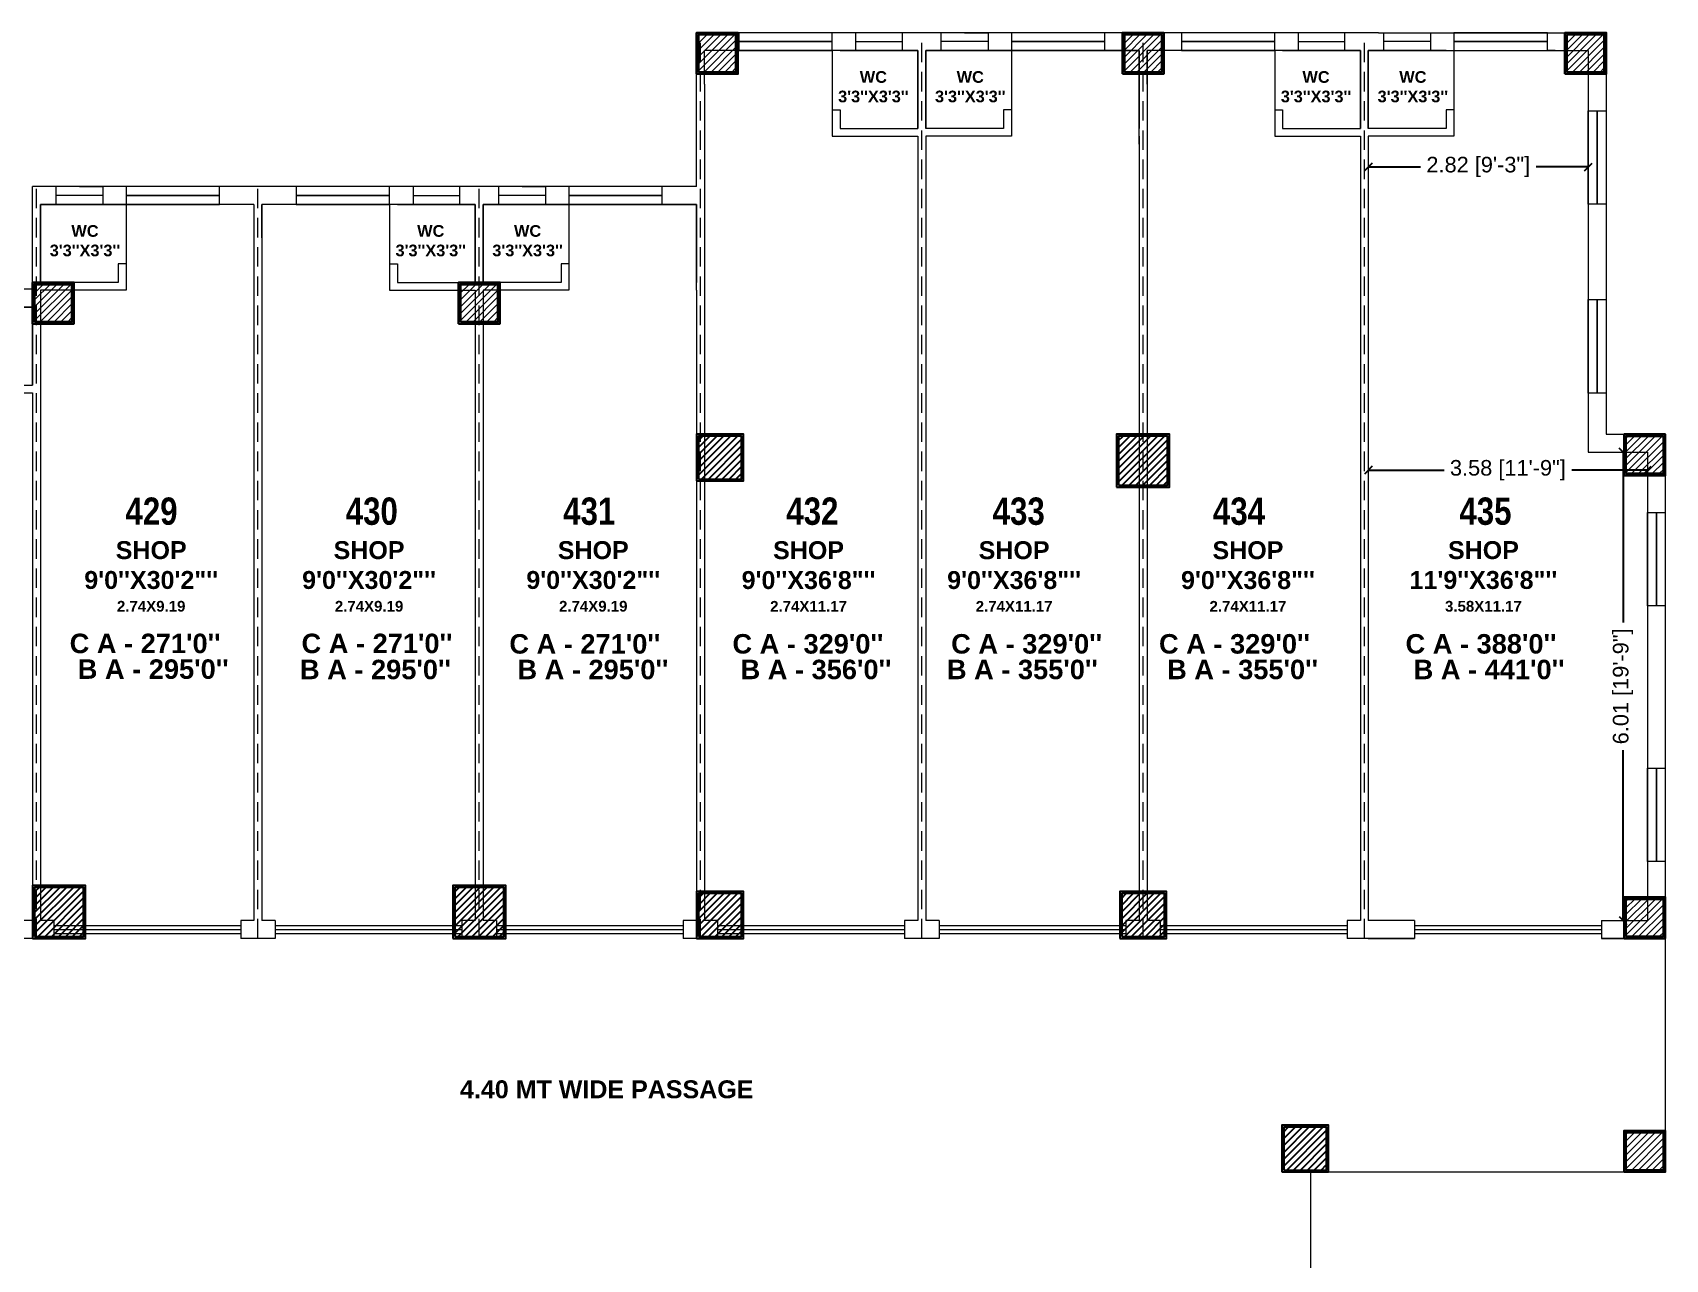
# Model space of a CAD drawing. Header units: metres. Extents: x 0 to 8495, y 0 to 3455.
# Drawn here: x 8298.98 to 8319.94, y 156.42 to 172.17 of the extents above; entities that cross this region are included whole.
import ezdxf

# ---------------------------------------------------------------- set-up
doc = ezdxf.new("R2010")
doc.units = ezdxf.units.M
doc.header["$MEASUREMENT"] = 0
doc.linetypes.add('DASH2', pattern=[0.375, 0.25, -0.125])
doc.layers.get('0').update_dxf_attribs({"lineweight": 18})
doc.layers.add('Columns', color=12, linetype='Continuous', lineweight=25)
doc.styles.add('Annotative', font='arial.ttf')
doc.styles.get("Standard").update_dxf_attribs({"font": 'ARIALN.TTF', "height": 0.2})
doc.dimstyles.get("Standard").update_dxf_attribs({"dimtxt": 0.2, "dimasz": 0.1, "dimexe": 0.08, "dimexo": 0.1125, "dimgap": 0.09, "dimtad": 0, "dimtoh": 1, "dimzin": 0, "dimdsep": 46, "dimtxsty": 'Annotative', "dimblk": 'OBLIQUE', "dimcen": 0.09, "dimse1": 1, "dimse2": 1, "dimclrt": 256, "dimadec": 0, "dimazin": 0, "dimtfac": 1, "dimtofl": 0, "dimtmove": 0, "dimatfit": 3, "dimldrblk": 'OBLIQUE', "dimfxl": 1, "dimtolj": 1, "dimtzin": 0, "dimarcsym": 0})

# ---------------------------------------------------------------- blocks, each defined once
blk = doc.blocks.new('_Oblique')
at = {"color": 0, "linetype": 'ByBlock', "lineweight": -2}
blk.add_line((-0.5, -0.5), (0.5, 0.5), dxfattribs=at)
blk = doc.blocks.new('*D84')
at = {"color": 0, "lineweight": -2, "transparency": 16777216}
for p, q in [((8316.13, 170.445), (8316.799, 170.445)), ((8318.954, 170.445), (8318.286, 170.445))]:
    blk.add_line(p, q, dxfattribs=at)
at = {"layer": 'Defpoints', "color": 0, "transparency": 16777216}
for p in [(8316.13, 171.939), (8318.954, 171.939), (8318.954, 170.445)]:
    blk.add_point(p, dxfattribs=at)
at = {"color": 0, "lineweight": -2, "transparency": 16777216, "xscale": 0.1, "yscale": 0.1, "zscale": 0.1, "rotation": 180}
blk.add_blockref('_Oblique', (8316.13, 170.445), dxfattribs=at)
at = {"color": 0, "lineweight": -2, "transparency": 16777216, "xscale": 0.1, "yscale": 0.1, "zscale": 0.1}
blk.add_blockref('_Oblique', (8318.954, 170.445), dxfattribs=at)
at = {"lineweight": 0, "transparency": 16777216, "insert": (8317.542, 170.445), "char_height": 0.2, "attachment_point": 5, "style": 'Annotative'}
blk.add_mtext('\\A1;2.82 [9\'-3"]', dxfattribs=at)
blk = doc.blocks.new('*D85')
at = {"color": 0, "lineweight": -2, "transparency": 16777216}
for p, q in [((8316.13, 166.552), (8317.103, 166.552)), ((8319.713, 166.552), (8318.741, 166.552))]:
    blk.add_line(p, q, dxfattribs=at)
at = {"layer": 'Defpoints', "color": 0, "transparency": 16777216}
for p in [(8316.13, 166.783), (8319.713, 166.783), (8316.13, 166.552)]:
    blk.add_point(p, dxfattribs=at)
at = {"color": 0, "lineweight": -2, "transparency": 16777216, "xscale": 0.1, "yscale": 0.1, "zscale": 0.1, "rotation": 180}
blk.add_blockref('_Oblique', (8316.13, 166.552), dxfattribs=at)
at = {"color": 0, "lineweight": -2, "transparency": 16777216, "xscale": 0.1, "yscale": 0.1, "zscale": 0.1}
blk.add_blockref('_Oblique', (8319.713, 166.552), dxfattribs=at)
at = {"lineweight": 0, "transparency": 16777216, "insert": (8317.922, 166.552), "char_height": 0.2, "attachment_point": 5, "style": 'Annotative'}
blk.add_mtext('\\A1;3.58 [11\'-9"]', dxfattribs=at)
blk = doc.blocks.new('*D86')
at = {"color": 0, "lineweight": -2, "transparency": 16777216}
for p, q in [((8319.4, 166.783), (8319.4, 164.596)), ((8319.4, 160.77), (8319.4, 162.957))]:
    blk.add_line(p, q, dxfattribs=at)
at = {"layer": 'Defpoints', "color": 0, "transparency": 16777216}
for p in [(8319.713, 166.783), (8319.4, 160.77), (8319.713, 160.77)]:
    blk.add_point(p, dxfattribs=at)
at = {"color": 0, "lineweight": -2, "transparency": 16777216, "xscale": 0.1, "yscale": 0.1, "zscale": 0.1}
for p, rotation in [((8319.4, 166.783), 90), ((8319.4, 160.77), 270)]:
    blk.add_blockref('_Oblique', p, dxfattribs=dict(at, rotation=rotation))
at = {"lineweight": 0, "transparency": 16777216, "insert": (8319.4, 163.776), "char_height": 0.2, "attachment_point": 5, "rotation": 90, "style": 'Annotative'}
blk.add_mtext('\\A1;6.01 [19\'-9"]', dxfattribs=at)

msp = doc.modelspace()

# ---------------------------------------------------------------- hatches: boundary and pattern name
at = {"layer": 'Columns', "lineweight": 20}
h = msp.add_hatch(dxfattribs=at)
h.set_pattern_fill('ANSI31', color=5, scale=0.5)
h.set_pattern_definition([(45, (1176.34003, -286.19163), (-0.0441941738, 0.0441941738), [])])
h.paths.add_polyline_path([(8307.532, 171.664), (8308.012, 171.664), (8308.012, 172.144), (8307.532, 172.144)])
h = msp.add_hatch(dxfattribs=at)
h.set_pattern_fill('ANSI31', color=5, scale=0.5)
h.set_pattern_definition([(45, (1181.80746, -286.19163), (-0.0441941738, 0.0441941738), [])])
h.paths.add_polyline_path([(8312.999, 171.664), (8313.479, 171.664), (8313.479, 172.144), (8312.999, 172.144)])
h = msp.add_hatch(dxfattribs=at)
h.set_pattern_fill('ANSI31', color=5, scale=0.5)
h.set_pattern_definition([(45, (1187.487634, -286.19163), (-0.0441941738, 0.0441941738), [])])
h.paths.add_polyline_path([(8318.679, 171.664), (8319.159, 171.664), (8319.159, 172.144), (8318.679, 172.144)])
h = msp.add_hatch(dxfattribs=at)
h.set_pattern_fill('ANSI31', color=5, scale=0.5)
h.set_pattern_definition([(45, (1167.81638, -289.39862), (-0.0441941738, 0.0441941738), [])])
h.paths.add_polyline_path([(8299.008, 168.457), (8299.488, 168.457), (8299.488, 168.937), (8299.008, 168.937)])
h = msp.add_hatch(dxfattribs=at)
h.set_pattern_fill('ANSI31', color=5, scale=0.5)
h.set_pattern_definition([(45, (1173.283814, -289.39862), (-0.0441941738, 0.0441941738), [])])
h.paths.add_polyline_path([(8304.476, 168.457), (8304.956, 168.457), (8304.956, 168.937), (8304.476, 168.937)])
at = {"layer": 'Columns'}
h = msp.add_hatch(dxfattribs=at)
h.set_pattern_fill('ANSI31', scale=0.5)
h.set_pattern_definition([(45, (1176.37503, -291.34758), (-0.0441941738, 0.0441941738), [])])
h.paths.add_polyline_path([(8307.532, 166.438), (8308.082, 166.438), (8308.082, 166.988), (8307.532, 166.988)])
h = msp.add_hatch(dxfattribs=at)
h.set_pattern_fill('ANSI31', color=6, scale=0.5)
h.set_pattern_definition([(45, (1181.88246, -291.49758), (-0.0441941738, 0.0441941738), [])])
h.paths.add_polyline_path([(8313.554, 166.358), (8313.554, 166.988), (8312.924, 166.988), (8312.924, 166.358)])
at = {"layer": 'Columns', "lineweight": 20}
h = msp.add_hatch(dxfattribs=at)
h.set_pattern_fill('ANSI31', color=5, scale=0.5)
h.set_pattern_definition([(45, (1188.246577, -291.34758), (-0.0441941738, 0.0441941738), [])])
h.paths.add_polyline_path([(8319.438, 166.508), (8319.918, 166.508), (8319.918, 166.988), (8319.438, 166.988)])
at = {"layer": 'Columns'}
h = msp.add_hatch(dxfattribs=at)
h.set_pattern_fill('ANSI31', color=6, scale=0.5)
h.set_pattern_definition([(45, (1167.96638, -297.29152), (-0.0441941738, 0.0441941738), [])])
h.paths.add_polyline_path([(8299.638, 160.565), (8299.638, 161.195), (8299.008, 161.195), (8299.008, 160.565)])
h = msp.add_hatch(dxfattribs=at)
h.set_pattern_fill('ANSI31', color=6, scale=0.5)
h.set_pattern_definition([(45, (1173.358814, -297.29152), (-0.0441941738, 0.0441941738), [])])
h.paths.add_polyline_path([(8305.031, 160.565), (8305.031, 161.195), (8304.401, 161.195), (8304.401, 160.565)])
h = msp.add_hatch(dxfattribs=at)
h.set_pattern_fill('ANSI31', scale=0.5)
h.set_pattern_definition([(45, (1176.37503, -297.22152), (-0.0441941738, 0.0441941738), [])])
h.paths.add_polyline_path([(8307.532, 160.565), (8308.082, 160.565), (8308.082, 161.115), (8307.532, 161.115)])
h = msp.add_hatch(dxfattribs=at)
h.set_pattern_fill('ANSI31', scale=0.5)
h.set_pattern_definition([(45, (1181.80746, -297.22152), (-0.0441941738, 0.0441941738), [])])
h.paths.add_polyline_path([(8312.964, 160.565), (8313.514, 160.565), (8313.514, 161.115), (8312.964, 161.115)])
at = {"layer": 'Columns', "lineweight": 20}
h = msp.add_hatch(dxfattribs=at)
h.set_pattern_fill('ANSI31', color=5, scale=0.5)
h.set_pattern_definition([(45, (1188.246577, -297.29152), (-0.0441941738, 0.0441941738), [])])
h.paths.add_polyline_path([(8319.438, 160.565), (8319.918, 160.565), (8319.918, 161.045), (8319.438, 161.045)])
at = {"layer": 'Columns'}
h = msp.add_hatch(dxfattribs=at)
h.set_pattern_fill('ANSI31', scale=0.5)
h.set_pattern_definition([(45, (1183.888676, -300.21989), (-0.0441941738, 0.0441941738), [])])
h.paths.add_polyline_path([(8315.045, 157.566), (8315.595, 157.566), (8315.595, 158.116), (8315.045, 158.116)])
at = {"layer": 'Columns', "lineweight": 20}
h = msp.add_hatch(dxfattribs=at)
h.set_pattern_fill('ANSI31', color=5, scale=0.5)
h.set_pattern_definition([(45, (1188.246577, -300.28989), (-0.0441941738, 0.0441941738), [])])
h.paths.add_polyline_path([(8319.438, 157.566), (8319.918, 157.566), (8319.918, 158.046), (8319.438, 158.046)])

# ---------------------------------------------------------------- linework, layer by layer
at = {"lineweight": 0}
for p, q in [((8316.26, 172.169), (8307.507, 172.169)), ((8307.507, 170.192), (8307.507, 172.169)), ((8309.848, 172.169), (8309.548, 172.169)), ((8309.548, 172.169), (8309.548, 171.939)), ((8310.148, 171.939), (8310.148, 172.169)), ((8313.189, 172.169), (8310.348, 172.169)), ((8310.648, 171.939), (8310.648, 172.169)), ((8310.948, 172.169), (8311.248, 172.169)), ((8311.248, 172.169), (8311.248, 171.939)), ((8316.26, 172.169), (8313.189, 172.169)), ((8315.53, 172.169), (8315.23, 172.169)), ((8315.23, 172.169), (8315.23, 171.939)), ((8315.83, 171.939), (8315.83, 172.169)), ((8316.26, 172.169), (8319.184, 172.169)), ((8316.33, 171.939), (8316.33, 172.169)), ((8316.63, 172.169), (8316.93, 172.169)), ((8316.93, 172.169), (8316.93, 171.939)), ((8319.184, 172.169), (8319.184, 167.013)), ((8310.348, 171.939), (8307.607, 171.939)), ((8307.607, 171.51), (8307.607, 171.939)), ((8309.248, 171.939), (8309.248, 170.839)), ((8309.348, 171.939), (8309.248, 171.939)), ((8309.248, 171.939), (8309.248, 171.179)), ((8309.348, 171.939), (8310.348, 171.939)), ((8310.348, 171.939), (8309.348, 171.939)), ((8309.548, 172.054), (8310.148, 172.054)), ((8309.548, 171.939), (8310.148, 171.939)), ((8310.348, 171.939), (8310.348, 170.939)), ((8310.348, 171.51), (8310.348, 171.939)), ((8310.348, 171.939), (8310.348, 170.939)), ((8310.348, 171.939), (8310.348, 170.939)), ((8310.348, 171.939), (8310.348, 170.939)), ((8310.348, 171.939), (8310.348, 170.939)), ((8310.348, 171.51), (8310.348, 171.939)), ((8310.448, 171.939), (8310.448, 170.939)), ((8313.189, 171.939), (8310.448, 171.939)), ((8310.448, 171.51), (8310.448, 171.939)), ((8310.448, 171.939), (8310.448, 170.939)), ((8310.448, 171.51), (8310.448, 171.939)), ((8310.448, 171.939), (8310.448, 170.939)), ((8310.448, 171.939), (8310.448, 170.939)), ((8310.448, 171.939), (8310.448, 170.939)), ((8311.448, 171.939), (8310.448, 171.939)), ((8310.448, 171.939), (8310.448, 170.939)), ((8310.448, 171.939), (8311.448, 171.939)), ((8311.248, 172.054), (8310.648, 172.054)), ((8311.248, 171.939), (8310.648, 171.939)), ((8311.448, 171.939), (8311.548, 171.939)), ((8311.548, 171.939), (8311.548, 170.839)), ((8311.548, 171.939), (8311.548, 171.179)), ((8312.189, 171.939), (8313.189, 171.939)), ((8313.189, 171.939), (8312.189, 171.939)), ((8313.189, 171.939), (8313.189, 170.939)), ((8313.189, 171.51), (8313.189, 171.939)), ((8313.189, 171.939), (8313.189, 170.939)), ((8313.189, 171.939), (8313.189, 170.939)), ((8313.189, 171.939), (8313.189, 170.939)), ((8313.189, 171.939), (8313.189, 170.939)), ((8313.189, 171.939), (8313.189, 170.939)), ((8313.189, 171.51), (8313.189, 171.939)), ((8313.189, 171.939), (8313.189, 170.939)), ((8313.189, 171.939), (8313.189, 170.939)), ((8313.189, 171.939), (8313.189, 170.939)), ((8313.189, 171.939), (8313.189, 170.939)), ((8316.03, 171.939), (8313.289, 171.939)), ((8313.289, 171.51), (8313.289, 171.939)), ((8313.289, 171.939), (8313.289, 160.77)), ((8313.289, 171.51), (8313.289, 171.939)), ((8314.93, 171.939), (8314.93, 170.839)), ((8315.03, 171.939), (8314.93, 171.939)), ((8314.93, 171.939), (8314.93, 171.179)), ((8315.03, 171.939), (8316.03, 171.939)), ((8316.03, 171.939), (8315.03, 171.939)), ((8315.23, 172.054), (8315.83, 172.054)), ((8315.23, 171.939), (8315.83, 171.939)), ((8316.03, 171.939), (8316.03, 170.939)), ((8316.03, 171.939), (8316.03, 170.939)), ((8316.03, 171.939), (8316.03, 170.939)), ((8316.03, 171.939), (8316.03, 170.939)), ((8316.03, 171.939), (8316.03, 170.939)), ((8316.03, 171.939), (8316.03, 170.939)), ((8316.13, 171.939), (8316.13, 170.939)), ((8316.13, 171.939), (8318.954, 171.939)), ((8316.13, 171.939), (8316.13, 170.939)), ((8316.13, 171.939), (8316.13, 170.939)), ((8316.13, 171.939), (8316.13, 170.939)), ((8316.13, 171.939), (8316.13, 170.939)), ((8316.13, 171.939), (8316.13, 170.939)), ((8317.13, 171.939), (8316.13, 171.939)), ((8316.13, 171.939), (8316.13, 170.939)), ((8316.13, 171.939), (8317.13, 171.939)), ((8316.93, 172.054), (8316.33, 172.054)), ((8316.93, 171.939), (8316.33, 171.939)), ((8317.13, 171.939), (8317.23, 171.939)), ((8317.23, 171.939), (8317.23, 170.839)), ((8317.23, 171.939), (8317.23, 171.179)), ((8318.53, 171.939), (8318.43, 171.939)), ((8318.954, 171.939), (8318.954, 166.783)), ((8307.607, 171.51), (8307.607, 160.77)), ((8313.189, 171.498), (8313.189, 170.939)), ((8313.189, 171.498), (8313.189, 170.939)), ((8309.248, 171.179), (8309.348, 171.179)), ((8309.348, 171.179), (8309.348, 170.939)), ((8311.448, 171.179), (8311.448, 170.939)), ((8311.548, 171.179), (8311.448, 171.179)), ((8314.93, 171.179), (8315.03, 171.179)), ((8315.03, 171.179), (8315.03, 170.939)), ((8317.13, 171.179), (8317.13, 170.939)), ((8317.23, 171.179), (8317.13, 171.179)), ((8309.248, 170.839), (8310.348, 170.839)), ((8309.348, 170.939), (8310.348, 170.939)), ((8310.348, 170.839), (8310.348, 160.77)), ((8311.448, 170.939), (8310.448, 170.939)), ((8310.448, 170.839), (8310.448, 160.77)), ((8311.548, 170.839), (8310.448, 170.839)), ((8313.189, 170.839), (8313.189, 160.77)), ((8313.189, 170.839), (8313.189, 160.77)), ((8314.93, 170.839), (8316.03, 170.839)), ((8315.03, 170.939), (8316.03, 170.939)), ((8316.03, 170.839), (8316.03, 160.77)), ((8317.13, 170.939), (8316.13, 170.939)), ((8316.13, 170.839), (8316.13, 160.77)), ((8317.23, 170.839), (8316.13, 170.839)), ((8304.766, 170.192), (8298.983, 170.192)), ((8298.983, 168.874), (8298.983, 170.192)), ((8299.283, 169.962), (8299.283, 170.192)), ((8299.883, 170.077), (8299.283, 170.077)), ((8299.583, 170.192), (8299.883, 170.192)), ((8299.883, 170.192), (8299.883, 169.962)), ((8304.666, 170.192), (8301.824, 170.192)), ((8304.166, 170.192), (8303.866, 170.192)), ((8303.866, 170.192), (8303.866, 169.962)), ((8303.866, 170.077), (8304.466, 170.077)), ((8304.466, 169.962), (8304.466, 170.192)), ((8307.507, 170.192), (8304.666, 170.192)), ((8304.966, 169.962), (8304.966, 170.192)), ((8305.566, 170.077), (8304.966, 170.077)), ((8305.266, 170.192), (8305.566, 170.192)), ((8305.566, 170.192), (8305.566, 169.962)), ((8307.507, 170.192), (8306.407, 170.192)), ((8301.824, 169.962), (8299.083, 169.962)), ((8299.083, 168.962), (8299.083, 169.962)), ((8299.083, 169.962), (8299.083, 168.962)), ((8299.083, 169.533), (8299.083, 169.962)), ((8299.083, 169.962), (8299.083, 168.962)), ((8299.083, 169.533), (8299.083, 169.962)), ((8299.083, 169.962), (8299.083, 168.962)), ((8299.083, 169.962), (8299.083, 168.962)), ((8299.083, 169.962), (8299.083, 168.962)), ((8300.083, 169.962), (8299.083, 169.962)), ((8299.083, 169.962), (8299.083, 168.962)), ((8299.083, 169.962), (8300.083, 169.962)), ((8299.883, 169.962), (8299.283, 169.962)), ((8300.083, 169.962), (8300.183, 169.962)), ((8300.183, 169.962), (8300.183, 168.862)), ((8300.183, 169.962), (8300.183, 169.202)), ((8301.824, 169.962), (8301.824, 160.77)), ((8301.924, 169.962), (8301.924, 160.77)), ((8304.666, 169.962), (8301.924, 169.962)), ((8301.924, 169.533), (8301.924, 169.962)), ((8303.566, 169.962), (8303.566, 168.862)), ((8303.666, 169.962), (8303.566, 169.962)), ((8303.566, 169.962), (8303.566, 169.202)), ((8303.666, 169.962), (8304.666, 169.962)), ((8304.666, 169.962), (8303.666, 169.962)), ((8303.866, 169.962), (8304.466, 169.962)), ((8304.666, 169.962), (8304.666, 168.962)), ((8304.666, 169.533), (8304.666, 169.962)), ((8304.666, 169.962), (8304.666, 168.962)), ((8304.666, 169.962), (8304.666, 168.962)), ((8304.666, 169.962), (8304.666, 168.962)), ((8304.666, 169.962), (8304.666, 168.962)), ((8304.666, 169.533), (8304.666, 169.962)), ((8304.766, 169.962), (8304.766, 168.962)), ((8307.507, 169.962), (8304.766, 169.962)), ((8304.766, 169.533), (8304.766, 169.962)), ((8304.766, 169.962), (8304.766, 168.962)), ((8304.766, 169.533), (8304.766, 169.962)), ((8304.766, 169.962), (8304.766, 168.962)), ((8304.766, 169.962), (8304.766, 168.962)), ((8304.766, 169.962), (8304.766, 168.962)), ((8305.766, 169.962), (8304.766, 169.962)), ((8304.766, 169.962), (8304.766, 168.962)), ((8304.766, 169.962), (8305.766, 169.962)), ((8305.566, 169.962), (8304.966, 169.962)), ((8305.766, 169.962), (8305.866, 169.962)), ((8305.866, 169.962), (8305.866, 168.862)), ((8305.866, 169.962), (8305.866, 169.202)), ((8306.507, 169.962), (8307.507, 169.962)), ((8307.507, 169.962), (8306.507, 169.962)), ((8307.507, 169.962), (8307.507, 168.962)), ((8307.507, 169.962), (8307.507, 168.962)), ((8307.507, 169.962), (8307.507, 168.962)), ((8307.507, 169.962), (8307.507, 168.962)), ((8307.507, 169.962), (8307.507, 168.962)), ((8307.507, 169.962), (8307.507, 168.962)), ((8299.083, 169.533), (8299.083, 168.962)), ((8304.666, 169.521), (8304.666, 168.962)), ((8300.083, 169.202), (8300.083, 168.962)), ((8300.183, 169.202), (8300.083, 169.202)), ((8303.566, 169.202), (8303.666, 169.202)), ((8303.666, 169.202), (8303.666, 168.962)), ((8305.766, 169.202), (8305.766, 168.962)), ((8305.866, 169.202), (8305.766, 169.202)), ((8300.083, 168.962), (8299.083, 168.962)), ((8303.666, 168.962), (8304.666, 168.962)), ((8305.766, 168.962), (8304.766, 168.962)), ((8298.983, 168.874), (8293.301, 168.874)), ((8298.983, 168.874), (8296.142, 168.874)), ((8299.083, 168.862), (8299.083, 161.858)), ((8300.183, 168.862), (8299.083, 168.862)), ((8303.566, 168.862), (8304.666, 168.862)), ((8304.666, 168.862), (8304.666, 160.77)), ((8304.766, 168.862), (8304.766, 160.77)), ((8305.866, 168.862), (8304.766, 168.862)), ((8307.507, 168.862), (8307.507, 160.77)), ((8298.983, 168.644), (8296.242, 168.644)), ((8297.983, 168.644), (8298.983, 168.644)), ((8298.983, 168.644), (8297.983, 168.644)), ((8298.983, 167.644), (8298.983, 168.644)), ((8298.983, 168.644), (8298.983, 167.644)), ((8298.983, 168.215), (8298.983, 168.644)), ((8298.983, 168.644), (8298.983, 167.644)), ((8298.983, 168.644), (8298.983, 167.644)), ((8298.983, 168.644), (8298.983, 167.644)), ((8298.983, 168.644), (8298.983, 167.644)), ((8298.983, 168.215), (8298.983, 168.644)), ((8298.983, 168.203), (8298.983, 167.644)), ((8297.883, 167.544), (8298.983, 167.544)), ((8297.983, 167.644), (8298.983, 167.644)), ((8298.983, 167.544), (8298.983, 160.77)), ((8319.184, 167.013), (8319.943, 167.013)), ((8319.943, 167.013), (8319.943, 160.316)), ((8318.954, 166.783), (8319.713, 166.783)), ((8319.713, 166.783), (8319.713, 160.77)), ((8299.083, 161.858), (8299.083, 160.77)), ((8298.983, 160.77), (8298.813, 160.77)), ((8299.254, 160.77), (8299.083, 160.77)), ((8299.254, 160.77), (8299.254, 160.54)), ((8301.824, 160.77), (8301.654, 160.77)), ((8301.654, 160.77), (8301.654, 160.54)), ((8302.095, 160.77), (8301.924, 160.77)), ((8302.095, 160.77), (8302.095, 160.54)), ((8304.666, 160.77), (8304.495, 160.77)), ((8304.495, 160.77), (8304.495, 160.54)), ((8304.936, 160.77), (8304.766, 160.77)), ((8304.936, 160.77), (8304.936, 160.54)), ((8307.507, 160.77), (8307.336, 160.77)), ((8307.336, 160.77), (8307.336, 160.54)), ((8307.777, 160.77), (8307.607, 160.77)), ((8307.777, 160.77), (8307.777, 160.54)), ((8310.348, 160.77), (8310.177, 160.77)), ((8310.177, 160.77), (8310.177, 160.54)), ((8310.619, 160.77), (8310.448, 160.77)), ((8310.619, 160.77), (8310.619, 160.54)), ((8313.189, 160.77), (8313.019, 160.77)), ((8313.019, 160.77), (8313.019, 160.54)), ((8313.189, 160.77), (8313.019, 160.77)), ((8313.019, 160.77), (8313.019, 160.54)), ((8313.46, 160.77), (8313.289, 160.77)), ((8313.46, 160.77), (8313.289, 160.77)), ((8313.46, 160.77), (8313.46, 160.54)), ((8313.46, 160.77), (8313.46, 160.54)), ((8316.03, 160.77), (8315.86, 160.77)), ((8315.86, 160.77), (8315.86, 160.54)), ((8316.722, 160.77), (8316.13, 160.77)), ((8316.722, 160.77), (8316.722, 160.54)), ((8319.122, 160.77), (8319.122, 160.54)), ((8319.122, 160.77), (8319.713, 160.77)), ((8299.213, 160.54), (8298.813, 160.54)), ((8299.254, 160.54), (8299.213, 160.54)), ((8302.095, 160.54), (8301.654, 160.54)), ((8304.766, 160.54), (8304.495, 160.54)), ((8304.936, 160.54), (8304.766, 160.54)), ((8307.777, 160.54), (8307.336, 160.54)), ((8310.448, 160.54), (8310.177, 160.54)), ((8310.619, 160.54), (8310.448, 160.54)), ((8313.289, 160.54), (8313.019, 160.54)), ((8313.289, 160.54), (8313.019, 160.54)), ((8313.46, 160.54), (8313.289, 160.54)), ((8313.46, 160.54), (8313.289, 160.54)), ((8316.26, 160.54), (8315.86, 160.54)), ((8316.13, 160.54), (8316.722, 160.54)), ((8316.722, 160.54), (8316.26, 160.54)), ((8319.184, 160.54), (8319.122, 160.54)), ((8319.122, 160.54), (8319.713, 160.54)), ((8319.713, 160.54), (8319.122, 160.54)), ((8319.943, 160.54), (8319.184, 160.54))]:
    msp.add_line(p, q, dxfattribs=at)
at = {"color": 1, "linetype": 'DASH2', "lineweight": 0}
for p, q in [((8307.557, 160.54), (8307.557, 172.169)), ((8310.398, 160.54), (8310.398, 172.169)), ((8313.239, 160.54), (8313.239, 172.169)), ((8316.08, 160.54), (8316.08, 172.169)), ((8299.033, 160.54), (8299.033, 170.192)), ((8301.874, 160.54), (8301.874, 170.192)), ((8304.716, 160.54), (8304.716, 170.192))]:
    msp.add_line(p, q, dxfattribs=at)
at = {"color": 134, "lineweight": 0}
for p, q in [((8309.248, 171.939), (8309.248, 171.179)), ((8311.548, 171.939), (8311.548, 171.179)), ((8314.93, 171.939), (8314.93, 171.179)), ((8317.23, 171.939), (8317.23, 171.179)), ((8300.183, 169.962), (8300.183, 169.202)), ((8303.566, 169.962), (8303.566, 169.202)), ((8305.866, 169.962), (8305.866, 169.202)), ((8299.254, 160.655), (8301.654, 160.655)), ((8302.095, 160.655), (8304.495, 160.655)), ((8304.936, 160.655), (8307.336, 160.655)), ((8307.777, 160.655), (8310.177, 160.655)), ((8310.619, 160.655), (8313.019, 160.655)), ((8313.46, 160.655), (8315.86, 160.655)), ((8316.722, 160.655), (8319.122, 160.655))]:
    msp.add_line(p, q, dxfattribs=at)
at = {"color": 193, "lineweight": 0}
for p, q in [((8299.254, 160.705), (8301.654, 160.705)), ((8299.254, 160.605), (8301.654, 160.605)), ((8302.095, 160.705), (8304.495, 160.705)), ((8302.095, 160.605), (8304.495, 160.605)), ((8304.936, 160.705), (8307.336, 160.705)), ((8304.936, 160.605), (8307.336, 160.605)), ((8307.777, 160.705), (8310.177, 160.705)), ((8307.777, 160.605), (8310.177, 160.605)), ((8310.619, 160.705), (8313.019, 160.705)), ((8310.619, 160.605), (8313.019, 160.605)), ((8313.46, 160.705), (8315.86, 160.705)), ((8313.46, 160.605), (8315.86, 160.605)), ((8316.722, 160.705), (8319.122, 160.705)), ((8316.722, 160.605), (8319.122, 160.605))]:
    msp.add_line(p, q, dxfattribs=at)
at = {"color": 251, "lineweight": 0}
for p, q in [((8319.943, 160.54), (8319.943, 157.541)), ((8315.39, 157.541), (8315.39, 136.957)), ((8315.39, 157.541), (8319.943, 157.541))]:
    msp.add_line(p, q, dxfattribs=at)
at = {"color": 1, "lineweight": 0}
for points in [[(8309.248, 172.169), (8308.048, 172.169), (8308.048, 171.939), (8309.248, 171.939)], [(8312.748, 172.169), (8311.548, 172.169), (8311.548, 171.939), (8312.748, 171.939)], [(8314.93, 172.169), (8313.73, 172.169), (8313.73, 171.939), (8314.93, 171.939)], [(8318.43, 172.169), (8317.23, 172.169), (8317.23, 171.939), (8318.43, 171.939)], [(8308.048, 172.054), (8309.248, 172.054), (8309.248, 172.054), (8308.048, 172.054)], [(8311.548, 172.054), (8312.748, 172.054), (8312.748, 172.054), (8311.548, 172.054)], [(8313.73, 172.054), (8314.93, 172.054), (8314.93, 172.054), (8313.73, 172.054)], [(8317.23, 172.054), (8318.43, 172.054), (8318.43, 172.054), (8317.23, 172.054)], [(8318.954, 171.166), (8319.184, 171.166), (8319.184, 169.966), (8318.954, 169.966)], [(8319.069, 169.966), (8319.069, 169.966), (8319.069, 171.166), (8319.069, 171.166)], [(8301.383, 170.192), (8300.183, 170.192), (8300.183, 169.962), (8301.383, 169.962)], [(8300.183, 170.077), (8301.383, 170.077), (8301.383, 170.077), (8300.183, 170.077)], [(8303.566, 170.192), (8302.366, 170.192), (8302.366, 169.962), (8303.566, 169.962)], [(8302.366, 170.077), (8303.566, 170.077), (8303.566, 170.077), (8302.366, 170.077)], [(8307.066, 170.192), (8305.866, 170.192), (8305.866, 169.962), (8307.066, 169.962)], [(8305.866, 170.077), (8307.066, 170.077), (8307.066, 170.077), (8305.866, 170.077)], [(8318.954, 168.742), (8319.184, 168.742), (8319.184, 167.542), (8318.954, 167.542)], [(8319.069, 167.542), (8319.069, 167.542), (8319.069, 168.742), (8319.069, 168.742)], [(8319.713, 166.01), (8319.943, 166.01), (8319.943, 164.81), (8319.713, 164.81)], [(8319.828, 164.81), (8319.828, 164.81), (8319.828, 166.01), (8319.828, 166.01)], [(8319.713, 162.727), (8319.943, 162.727), (8319.943, 161.527), (8319.713, 161.527)], [(8319.828, 161.527), (8319.828, 161.527), (8319.828, 162.727), (8319.828, 162.727)]]:
    msp.add_lwpolyline(points, close=True, dxfattribs=at)
at = {"lineweight": 0}
for points in [[(8310.348, 170.939), (8310.348, 171.939)], [(8310.448, 170.939), (8310.448, 171.939)], [(8313.189, 170.739), (8313.189, 171.939)], [(8313.189, 170.739), (8313.189, 171.939)], [(8316.03, 170.939), (8316.03, 171.939)], [(8316.13, 170.939), (8316.13, 171.939)], [(8299.083, 168.962), (8299.083, 169.962)], [(8304.666, 168.962), (8304.666, 169.962)], [(8304.766, 168.962), (8304.766, 169.962)], [(8307.507, 168.862), (8307.507, 169.962)], [(8298.983, 167.644), (8298.983, 168.644)]]:
    msp.add_lwpolyline(points, dxfattribs=at)
at = {"layer": 'Columns', "color": 5, "lineweight": 30}
for points in [[(8307.507, 171.639), (8308.037, 171.639), (8308.037, 172.169), (8307.507, 172.169)], [(8307.532, 171.664), (8308.012, 171.664), (8308.012, 172.144), (8307.532, 172.144)], [(8312.974, 171.639), (8313.504, 171.639), (8313.504, 172.169), (8312.974, 172.169)], [(8312.999, 171.664), (8313.479, 171.664), (8313.479, 172.144), (8312.999, 172.144)], [(8318.654, 171.639), (8319.184, 171.639), (8319.184, 172.169), (8318.654, 172.169)], [(8318.679, 171.664), (8319.159, 171.664), (8319.159, 172.144), (8318.679, 172.144)], [(8298.983, 168.432), (8299.513, 168.432), (8299.513, 168.962), (8298.983, 168.962)], [(8304.451, 168.432), (8304.981, 168.432), (8304.981, 168.962), (8304.451, 168.962)], [(8299.008, 168.457), (8299.488, 168.457), (8299.488, 168.937), (8299.008, 168.937)], [(8304.476, 168.457), (8304.956, 168.457), (8304.956, 168.937), (8304.476, 168.937)], [(8319.413, 166.483), (8319.943, 166.483), (8319.943, 167.013), (8319.413, 167.013)], [(8319.438, 166.508), (8319.918, 166.508), (8319.918, 166.988), (8319.438, 166.988)], [(8319.413, 160.54), (8319.943, 160.54), (8319.943, 161.07), (8319.413, 161.07)], [(8319.438, 160.565), (8319.918, 160.565), (8319.918, 161.045), (8319.438, 161.045)], [(8319.413, 157.541), (8319.943, 157.541), (8319.943, 158.071), (8319.413, 158.071)], [(8319.438, 157.566), (8319.918, 157.566), (8319.918, 158.046), (8319.438, 158.046)]]:
    msp.add_lwpolyline(points, close=True, dxfattribs=at)
at = {"layer": 'Columns', "color": 7}
for points in [[(8307.507, 166.413), (8308.107, 166.413), (8308.107, 167.013), (8307.507, 167.013)], [(8307.532, 166.438), (8308.082, 166.438), (8308.082, 166.988), (8307.532, 166.988)], [(8307.507, 160.54), (8308.107, 160.54), (8308.107, 161.14), (8307.507, 161.14)], [(8307.532, 160.565), (8308.082, 160.565), (8308.082, 161.115), (8307.532, 161.115)], [(8312.939, 160.54), (8313.539, 160.54), (8313.539, 161.14), (8312.939, 161.14)], [(8312.964, 160.565), (8313.514, 160.565), (8313.514, 161.115), (8312.964, 161.115)], [(8315.02, 157.541), (8315.62, 157.541), (8315.62, 158.141), (8315.02, 158.141)], [(8315.045, 157.566), (8315.595, 157.566), (8315.595, 158.116), (8315.045, 158.116)]]:
    msp.add_lwpolyline(points, close=True, dxfattribs=at)
at = {"layer": 'Columns', "color": 6}
for points in [[(8312.899, 166.333), (8313.579, 166.333), (8313.579, 167.013), (8312.899, 167.013)], [(8312.924, 166.358), (8313.554, 166.358), (8313.554, 166.988), (8312.924, 166.988)], [(8298.983, 160.54), (8299.663, 160.54), (8299.663, 161.22), (8298.983, 161.22)], [(8299.008, 160.565), (8299.638, 160.565), (8299.638, 161.195), (8299.008, 161.195)], [(8304.376, 160.54), (8305.056, 160.54), (8305.056, 161.22), (8304.376, 161.22)], [(8304.401, 160.565), (8305.031, 160.565), (8305.031, 161.195), (8304.401, 161.195)]]:
    msp.add_lwpolyline(points, close=True, dxfattribs=at)

# ---------------------------------------------------------------- texts
at = {"color": 245, "linetype": 'ByBlock', "lineweight": -2, "char_height": 0.15, "width": 2.26927, "attachment_point": 5}
for insert in [(8309.776, 171.474), (8311.02, 171.474), (8315.459, 171.474), (8316.702, 171.474), (8299.655, 169.497), (8304.094, 169.497), (8305.337, 169.497)]:
    msp.add_mtext("{\\fArial|b1|i0|c0|p34;WC\\P3'3''X3'3''}", dxfattribs=dict(at, insert=insert))
at = {"color": 57, "linetype": 'ByBlock', "lineweight": -2, "true_color": 0x80812c, "char_height": 0.35, "width": 5.87922, "attachment_point": 5}
for s, insert in [('{\\fArial Narrow|b1|i0|c0|p34;429}', (8300.509, 166.023)), ('{\\fArial Narrow|b1|i0|c0|p34;430}', (8303.337, 166.023)), ('{\\fArial Narrow|b1|i0|c0|p34;431}', (8306.129, 166.023)), ('{\\fArial Narrow|b1|i0|c0|p34;432}', (8308.993, 166.023)), ('{\\fArial Narrow|b1|i0|c0|p34;433}', (8311.642, 166.023)), ('{\\fArial Narrow|b1|i0|c0|p34;434}', (8314.47, 166.023)), ('{\\fArial Narrow|b1|i0|c0|p34;435}', (8317.634, 166.023))]:
    msp.add_mtext(s, dxfattribs=dict(at, insert=insert))
at = {"color": 167, "linetype": 'ByBlock', "lineweight": -2, "char_height": 0.23, "width": 5.87922, "attachment_point": 5}
for s, insert in [('{\\fArial|b1|i0|c0|p34;SHOP\\P9\'0\'\'X30\'2"\'\'\\P\\H0.6x;2.74X9.19}', (8300.505, 165.187)), ('{\\fArial|b1|i0|c0|p34;SHOP\\P9\'0\'\'X30\'2"\'\'\\P\\H0.6x;2.74X9.19}', (8303.302, 165.187)), ('{\\fArial|b1|i0|c0|p34;SHOP\\P9\'0\'\'X30\'2"\'\'\\P\\H0.6x;2.74X9.19}', (8306.18, 165.187)), ('{\\fArial|b1|i0|c0|p34;SHOP\\P9\'0\'\'X36\'8"\'\'\\P\\H0.6x;2.74X11.17}', (8308.944, 165.187)), ('{\\fArial|b1|i0|c0|p34;SHOP\\P9\'0\'\'X36\'8"\'\'\\P\\H0.6x;2.74X11.17}', (8311.583, 165.187)), ('{\\fArial|b1|i0|c0|p34;SHOP\\P9\'0\'\'X36\'8"\'\'\\P\\H0.6x;2.74X11.17}', (8314.585, 165.187)), ('{\\fArial|b1|i0|c0|p34;SHOP\\P11\'9\'\'X36\'8"\'\'\\P\\H0.6x;3.58X11.17}', (8317.608, 165.187))]:
    msp.add_mtext(s, dxfattribs=dict(at, insert=insert))
at = {"color": 1, "linetype": 'ByBlock', "lineweight": -2, "true_color": 0xff1a1a, "char_height": 0.25, "width": 6.93704, "attachment_point": 8}
for s, insert in [("{\\fArial|b1|i0|c0|p34;C A - 271'0''}", (8300.427, 164.199)), ("{\\fArial|b1|i0|c0|p34;C A - 271'0''}", (8303.404, 164.199)), ("{\\fArial|b1|i0|c0|p34;C A - 271'0''}", (8306.072, 164.193)), ("{\\fArial|b1|i0|c0|p34;C A - 329'0''}", (8308.936, 164.193)), ("{\\fArial|b1|i0|c0|p34;C A - 329'0''}", (8311.744, 164.193)), ("{\\fArial|b1|i0|c0|p34;C A - 329'0''}", (8314.412, 164.193)), ("{\\fArial|b1|i0|c0|p34;C A - 388'0''}", (8317.577, 164.193)), ("{\\fArial|b1|i0|c0|p34;B A - 295'0''}", (8300.531, 163.869)), ("{\\fArial|b1|i0|c0|p34;B A - 295'0''}", (8303.384, 163.864)), ("{\\fArial|b1|i0|c0|p34;B A - 295'0''}", (8306.176, 163.864)), ("{\\fArial|b1|i0|c0|p34;B A - 356'0''}", (8309.04, 163.864)), ("{\\fArial|b1|i0|c0|p34;B A - 355'0''}", (8311.689, 163.864)), ("{\\fArial|b1|i0|c0|p34;B A - 355'0''}", (8314.516, 163.864)), ("{\\fArial|b1|i0|c0|p34;B A - 441'0''}", (8317.681, 163.864))]:
    msp.add_mtext(s, dxfattribs=dict(at, insert=insert))
at = {"color": 251, "linetype": 'ByBlock', "lineweight": -2, "insert": (8306.353, 158.601), "char_height": 0.23, "width": 3.84541, "attachment_point": 5}
msp.add_mtext('{\\fArial|b1|i0|c0|p34;4.40 MT WIDE PASSAGE}', dxfattribs=at)

# ---------------------------------------------------------------- dimensions: what is measured, and where the dimension line sits
at = {"lineweight": 0}
for base, p1, p2, picture, middle in [((8318.954, 170.445), (8316.13, 171.939), (8318.954, 171.939), '*D84', (8317.542, 170.445)), ((8316.13, 166.552), (8319.713, 166.783), (8316.13, 166.783), '*D85', (8317.922, 166.552))]:
    dim = msp.add_linear_dim(base=base, p1=p1, p2=p2, dimstyle='Standard', override={"dimfxl": 1.25}, dxfattribs=at)
    dim.commit()
    dim.dimension.update_dxf_attribs({"geometry": picture, "text_midpoint": middle})
dim = msp.add_linear_dim(base=(8319.4, 160.77), p1=(8319.713, 166.783), p2=(8319.713, 160.77), angle=90, dimstyle='Standard', override={"dimfxl": 1.25}, dxfattribs=at)
dim.commit()
dim.dimension.update_dxf_attribs({"geometry": '*D86', "text_midpoint": (8319.4, 163.776)})

doc.saveas('drawing.dxf')
